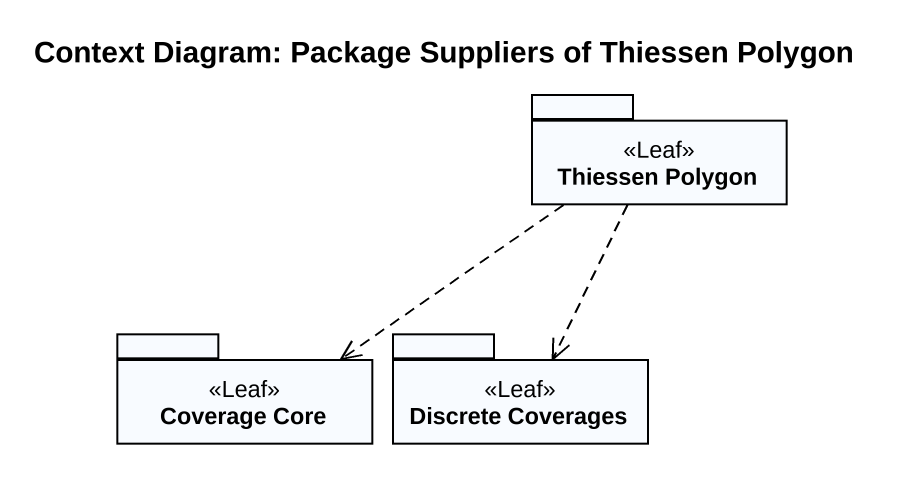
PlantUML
@startuml
title Context Diagram: Package Suppliers of Thiessen Polygon
package "Thiessen Polygon" as Thiessen_Polygon <<Leaf>> {
}
package "Coverage Core" as Coverage_Core <<Leaf>> {
}
package "Discrete Coverages" as Discrete_Coverages <<Leaf>> {
}
Thiessen_Polygon .left.> Coverage_Core
Thiessen_Polygon ..> Discrete_Coverages
@enduml
